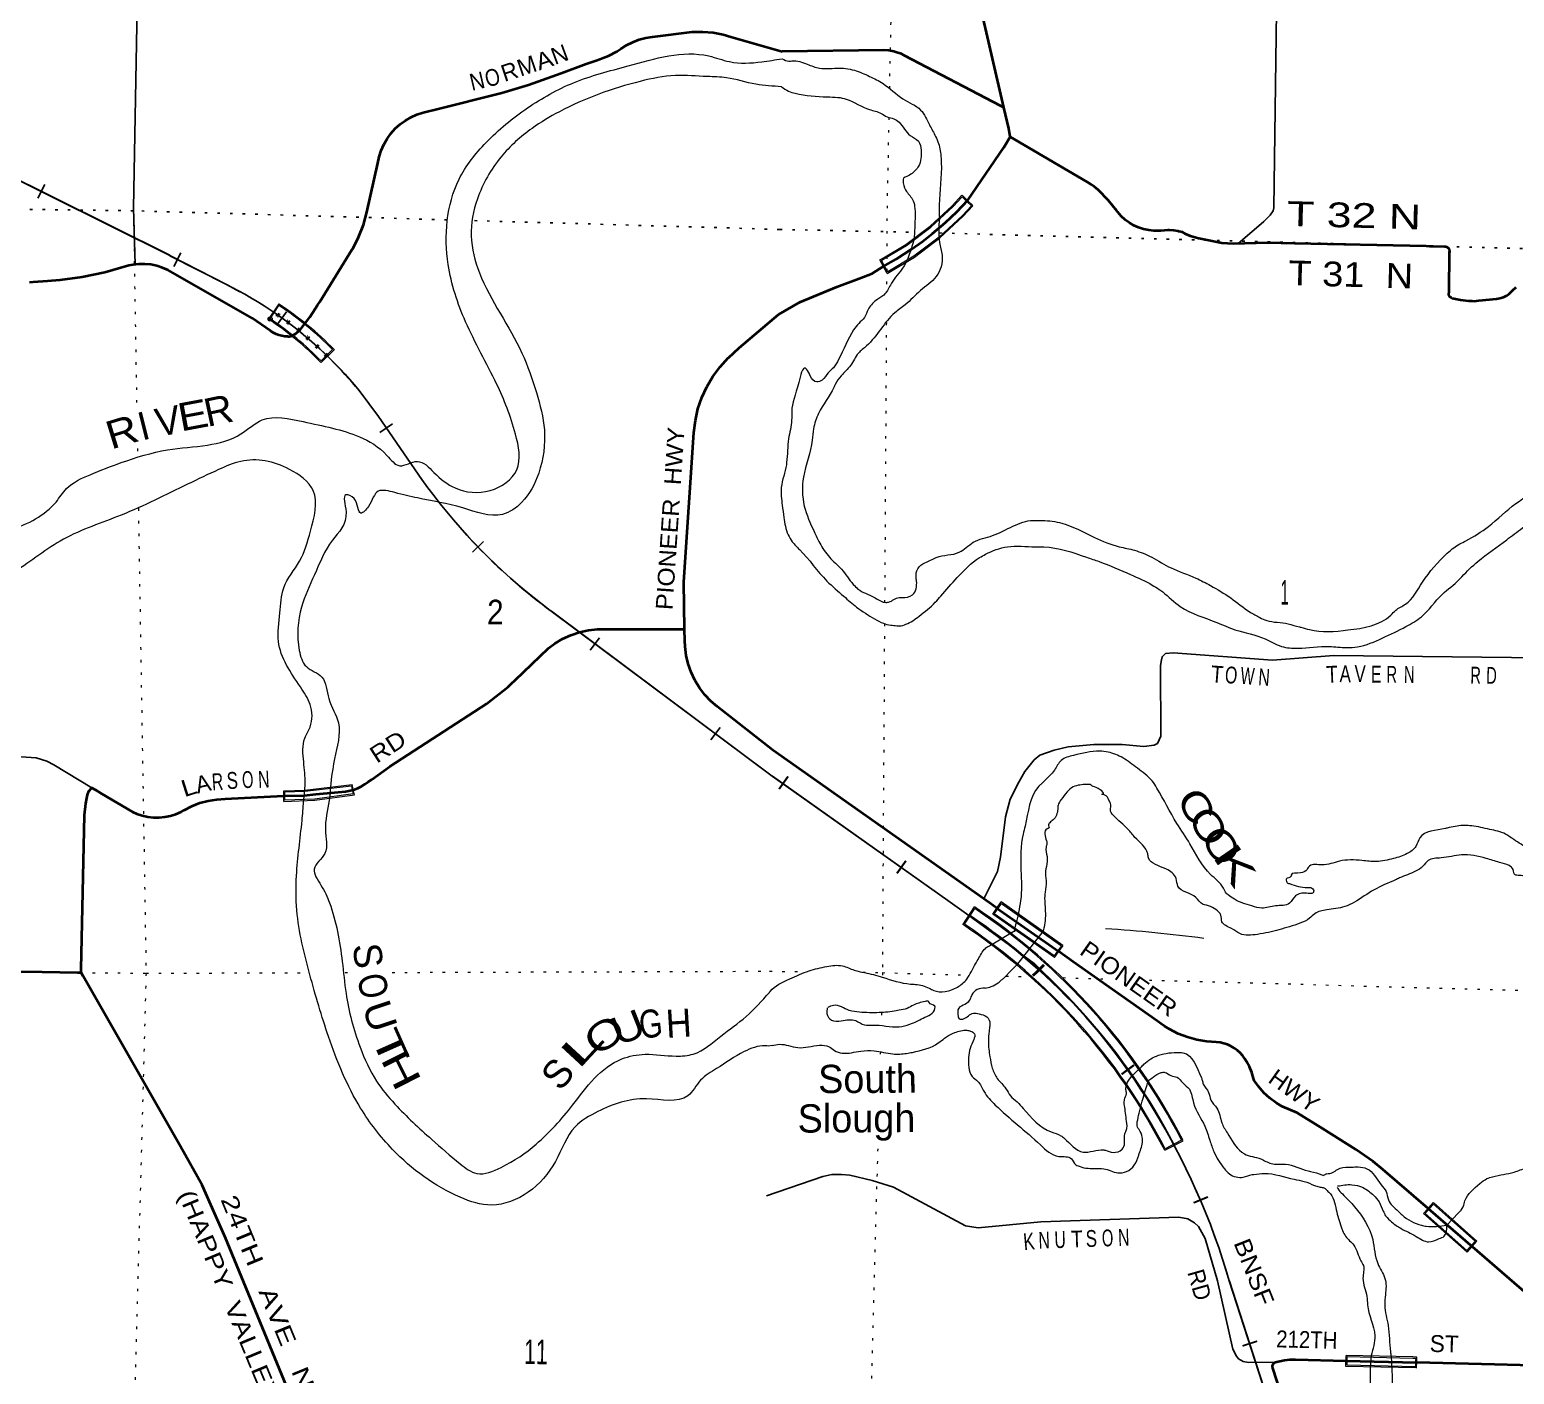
# Model space of a CAD drawing. Header units: feet. Extents: x -493433 to -244333, y 184684 to 373072.
# Drawn here: x -312541 to -301954, y 254807 to 264391 of the extents above; entities that cross this region are included whole.
import ezdxf
from ezdxf.enums import TextEntityAlignment as Align

# ---------------------------------------------------------------- set-up
doc = ezdxf.new("R2010")
doc.units = ezdxf.units.FT
doc.header["$LTSCALE"] = 60
doc.header["$PDMODE"] = 32
doc.header["$PDSIZE"] = 30
doc.linetypes.add('DOTTED', pattern=[1.5, 0.3, -1.2])
for name, color, linetype, lineweight in [('26', 7, 'Continuous', 40), ('27', 7, 'Continuous', 13), ('29', 7, 'Continuous', 25), ('30', 7, 'Continuous', 13), ('34', 7, 'Continuous', 13), ('39', 7, 'Continuous', 13), ('41', 7, 'Continuous', 13), ('6', 7, 'DOTTED', 25), ('61', 7, 'Continuous', 13), ('7', 7, 'DOTTED', 13)]:
    doc.layers.add(name, color=color, linetype=linetype, lineweight=lineweight)

msp = doc.modelspace()

# ---------------------------------------------------------------- linework, layer by layer
at = {"layer": '26'}
for p, q in [((-302419.11, 262517.61), (-302416.02, 262810.67)), ((-310573.44, 262302.64), (-310542.39, 262343.39)), ((-305643.34, 258130.76), (-305203.3, 257820.55)), ((-302569.76, 255989.44), (-302253.72, 255716.57)), ((-303660.72, 254893.11), (-303625.78, 254902.04)), ((-303155.59, 254903.93), (-302649.58, 254891.8))]:
    msp.add_line(p, q, dxfattribs=at)
for points in [[(-305594.59, 263837.35), (-306122.05, 266121.05), (-306152.84, 266208.4), (-306201.58, 266313.84), (-306246.17, 266388.62), (-306257.45, 266407.54), (-306281.89, 266438.62), (-306432.28, 266619.31), (-306704.26, 266825.98), (-306872.65, 266914.46), (-307135.6, 267040.32)], [(-310542.41, 262343.41), (-310504.39, 262401.52), (-310487.72, 262427.02), (-310472.49, 262451.52), (-310242.73, 262821.17), (-310237.57, 262829.97), (-310195.17, 262912.92), (-310161.68, 262999.86), (-310137.46, 263089.81), (-310058.02, 263440.86), (-310048.49, 263486.42), (-310034.25, 263530.72), (-310015.45, 263573.3), (-309992.31, 263613.67), (-309965.07, 263651.41), (-309934.04, 263686.09), (-309899.56, 263717.34), (-309861.99, 263744.82), (-309821.76, 263768.21), (-309779.31, 263787.28), (-309735.09, 263801.8), (-309706.47, 263808.55), (-309646.03, 263822.11), (-309173.71, 263940.27), (-308984.45, 263997.79), (-308752.07, 264081.19), (-308571.62, 264147.78), (-308501.06, 264172.06), (-308475.99, 264180.68), (-308451.06, 264190.63), (-308414.01, 264205.41), (-308354.9, 264236.5), (-308325.66, 264254.99), (-308284.31, 264281.35), (-308240.43, 264303.23), (-308194.5, 264320.41), (-308147.03, 264332.7), (-308099.47, 264339.86), (-307815.7, 264375.73), (-307741.72, 264377.39), (-307667.97, 264371.31), (-307595.26, 264357.55), (-307540.04, 264341.66), (-307174.32, 264235.47)], [(-305594.59, 263837.35), (-305617.15, 263849.11), (-306300.19, 264205.2), (-306325.26, 264218.27), (-306350.19, 264227.64), (-306379.68, 264236.42), (-306414.5, 264242.93), (-306449.8, 264245.76), (-307174.32, 264235.47)], [(-305549.08, 263627.84), (-305548.5, 263628.82), (-305559.98, 263687.52), (-305594.59, 263837.35)], [(-305850.92, 263175.84), (-305593.64, 263552.48), (-305549.08, 263627.84)], [(-302451.69, 262843.81), (-302533.27, 262845.98), (-302558.27, 262846.65), (-302583.27, 262848.35), (-303521.88, 262867.73), (-303715.04, 262871.27), (-303958.06, 262864.03), (-304040.63, 262870.88), (-304156.95, 262893.58), (-304204.45, 262902.85), (-304206.95, 262903.38), (-304223.26, 262906.82), (-304263.98, 262919.99), (-304296.47, 262934.41), (-304321.43, 262947.26), (-304346.47, 262954.22), (-304351.76, 262955.69), (-304382.76, 262960.9), (-304414.14, 262962.84), (-304424.19, 262962.41), (-304449.39, 262961.1), (-304474.19, 262958.57), (-304486.39, 262957.32), (-304523.79, 262957.44), (-304560.96, 262961.46), (-304597.51, 262969.35), (-304633.04, 262981.02), (-304667.16, 262996.33), (-304699.48, 263015.13), (-304729.67, 263037.2), (-304757.38, 263062.31), (-304782.31, 263090.17), (-304789.5, 263099.41), (-304850.92, 263176.43), (-304920.05, 263246.6), (-304922.66, 263248.89), (-304947.61, 263270.82), (-304972.66, 263287.96), (-304998.64, 263305.75), (-305521.78, 263611.86), (-305549.08, 263627.84)], [(-306454.18, 262703.71), (-306362.94, 262756.67), (-306252.28, 262828.1), (-306173.76, 262881.68), (-306102.37, 262938.82), (-306011.35, 263017.4), (-305929.25, 263092.41), (-305850.92, 263175.84)], [(-302414.51, 262803.71), (-302414.01, 262806.86), (-302413.81, 262810.36), (-302413.97, 262813.86), (-302414.5, 262817.32), (-302415.39, 262820.71), (-302416.63, 262823.98), (-302418.2, 262827.11), (-302420.09, 262830.06), (-302422.28, 262832.79), (-302424.75, 262835.28), (-302427.46, 262837.49), (-302430.38, 262839.42), (-302433.5, 262841.02), (-302436.76, 262842.29), (-302440.14, 262843.22), (-302443.59, 262843.78), (-302447.09, 262843.98), (-302450.59, 262843.82)], [(-310700.56, 262203.79), (-310721.88, 262204.99), (-310742.95, 262208.4), (-310763.56, 262214), (-310783.46, 262221.73), (-310802.45, 262231.49), (-310820.31, 262243.18), (-310824.15, 262246.06), (-310955.4, 262335.91), (-311554.07, 262677.94), (-311593.43, 262695.23), (-311634.37, 262708.32), (-311676.46, 262717.05), (-311719.23, 262721.33), (-311762.22, 262721.12), (-311804.95, 262716.41), (-311834.53, 262710.45), (-312004.69, 262660.78), (-312165.42, 262627.16), (-312326.6, 262605.78), (-312414.62, 262600.07), (-312516.3, 262591.7), (-312541.16, 262589.65)], [(-307200.42, 262360.7), (-307048.46, 262449.2), (-306785.26, 262559.81), (-306625.29, 262617.37), (-306534.33, 262654.38), (-306454.18, 262703.71)], [(-302396.73, 262478.86), (-302338.98, 262465.68), (-302280.16, 262458.6), (-302256.25, 262458.03), (-302240.14, 262457.64), (-302206.25, 262461.06), (-302081.84, 262473.62), (-302056.89, 262476.88), (-302031.84, 262485.11), (-302023.05, 262488.71), (-302007.27, 262497.2), (-301992.46, 262507.29), (-301991.8, 262507.85), (-301966.35, 262531.78), (-301941.8, 262555.4)], [(-302398.78, 262479.85), (-302401.55, 262480.46), (-302404.25, 262481.36), (-302406.83, 262482.54), (-302409.28, 262483.98), (-302411.57, 262485.67), (-302413.66, 262487.59), (-302415.54, 262489.72), (-302417.19, 262492.03), (-302418.59, 262494.5), (-302419.73, 262497.11), (-302420.58, 262499.82), (-302421.15, 262502.6), (-302421.42, 262505.43), (-302421.4, 262508.27), (-302421.07, 262511.1), (-302420.46, 262513.87), (-302419.56, 262516.56), (-302419.12, 262517.61)], [(-307871.26, 260118.14), (-307875.7, 260454.48), (-307803.95, 261520.4), (-307794.09, 261605.15), (-307775.42, 261688.39), (-307748.16, 261769.23), (-307712.59, 261846.78), (-307669.11, 261920.19), (-307618.2, 261988.65), (-307560.41, 262051.41), (-307558.38, 262053.38), (-307480.96, 262124.83), (-307200.42, 262360.7)], [(-310679.53, 262206.5), (-310645.95, 262223.26), (-310612.89, 262251.75), (-310573.44, 262302.64)], [(-310700.56, 262203.84), (-310689.83, 262204.65), (-310679.53, 262206.5)], [(-310231.61, 258973.2), (-310201.89, 258985.66), (-310176.97, 258997.28), (-310151.89, 259013.42), (-310151.76, 259013.5), (-310126.37, 259029.84), (-310101.76, 259047.41), (-309972.43, 259139.75), (-309282.73, 259585.99), (-309129.59, 259708.02), (-309104.45, 259730.4), (-309079.59, 259754.38), (-308842.29, 259983.24), (-308796.46, 260016.64), (-308740.56, 260049.51), (-308681.52, 260076.36), (-308620, 260096.89), (-308556.68, 260110.88), (-308492.23, 260118.18), (-308427.38, 260118.69), (-307900.91, 260118.16), (-307871.26, 260118.14)], [(-307242.69, 259256.17), (-307639.64, 259567.96), (-307683.45, 259605.91), (-307726.52, 259651.54), (-307764.57, 259701.43), (-307797.2, 259755.02), (-307824.05, 259811.73), (-307844.83, 259870.94), (-307859.3, 259931.99), (-307867.31, 259994.22), (-307870.15, 260034.41), (-307871.26, 260118.14)], [(-305643.34, 258130.76), (-305696.29, 258168.09), (-307242.69, 259256.17)], [(-312174.17, 257670.66), (-312173.64, 257695.66), (-312149.49, 258792.06), (-312141.55, 258875.68), (-312134.47, 258913.14), (-312129.74, 258938.2), (-312120.11, 258963.14), (-312119.95, 258963.38), (-312097.53, 258988.37), (-312072.52, 258973.18), (-312026.48, 258945.22), (-311807.32, 258816.92), (-311776.62, 258803.14), (-311738.11, 258790.1), (-311698.44, 258781.16), (-311658.06, 258776.42), (-311617.4, 258775.92), (-311576.92, 258779.68), (-311537.05, 258787.65), (-311498.22, 258799.74), (-311460.88, 258815.82), (-311438.58, 258829.47), (-311384.08, 258857.46), (-311326.95, 258879.59), (-311267.82, 258895.64), (-311207.34, 258905.41), (-311146.17, 258908.81), (-310730.77, 258929.74)], [(-310730.77, 258929.74), (-310582.59, 258934.08), (-310499.93, 258941.43), (-310367.22, 258954.3), (-310288.65, 258962.46), (-310231.61, 258973.2)], [(-302569.76, 255989.44), (-302892.48, 256268.05), (-302959.7, 256323.08), (-303083.93, 256408.71), (-303321.75, 256559.68), (-303503.72, 256671.03), (-303608.88, 256716.78), (-303652.15, 256742.33), (-303697.63, 256775.67), (-303739.39, 256813.57), (-303776.94, 256855.63), (-303809.9, 256901.39), (-303813.23, 256915.93), (-303826.05, 256958.17), (-303843.22, 256998.84), (-303864.54, 257037.49), (-303874.8, 257055.02), (-303890.71, 257077.27), (-303908.86, 257097.74), (-303929.05, 257116.21), (-303951.06, 257132.46), (-303974.65, 257146.32), (-303999.56, 257157.63), (-304025.51, 257166.29), (-304052.23, 257172.18), (-304079.42, 257175.25), (-304147.2, 257179.23), (-304217.08, 257190.6), (-304285.38, 257209.2), (-304351.36, 257234.85), (-304414.3, 257267.25), (-304448.51, 257289.67), (-304473.71, 257306.19), (-304498.51, 257323.67), (-305099.04, 257747.04), (-305203.3, 257820.55)], [(-314276.63, 257695.97), (-312451.72, 257675.84), (-312199.17, 257671.13), (-312174.17, 257670.66)], [(-310526.17, 254279.54), (-311146.3, 255785.65), (-311222.74, 255956.88), (-311311.65, 256155.38), (-311465.75, 256431.16), (-312159.18, 257645.66), (-312174.17, 257670.66)], [(-301543.27, 255118.97), (-301564.33, 255133.75), (-301589.36, 255151.31), (-301614.33, 255170.81), (-301690.1, 255229.96), (-302253.72, 255716.57)], [(-303676.07, 254851.26), (-303677.16, 254854.65), (-303677.89, 254858.13), (-303678.26, 254861.67), (-303678.25, 254865.23), (-303677.87, 254868.77), (-303677.12, 254872.24), (-303676.01, 254875.63), (-303674.56, 254878.87), (-303672.77, 254881.95), (-303670.68, 254884.82), (-303668.29, 254887.46), (-303665.64, 254889.84), (-303662.76, 254891.92), (-303660.73, 254893.13)], [(-303057.04, 252934.83), (-303676.06, 254851.26)], [(-303625.78, 254902.05), (-303594.14, 254908.63), (-303554.72, 254912.99), (-303515.06, 254913.2), (-303155.59, 254903.93)], [(-301333.75, 254859.19), (-301358.75, 254857.61), (-302649.58, 254891.8)]]:
    msp.add_lwpolyline(points, dxfattribs=at)
at = {"layer": '29'}
for points in [[(-303561.28, 271004.69), (-303669.42, 263122.44), (-303674.97, 263099.82), (-303696.07, 263069.33), (-303739.37, 263024.79), (-303927, 262864.96)], [(-311708.68, 268208.88), (-311801.09, 263118.82), (-311794.22, 262880.3), (-311789.72, 262720.03)], [(-314977.42, 260321.91), (-314312.45, 260315.62), (-314241.23, 260309.49), (-314209.32, 260300.88), (-314179.84, 260282.46), (-314140.56, 260246.84), (-313487.39, 259613.03), (-313290.95, 259450.9), (-313158.34, 259360), (-313040.49, 259293.67), (-312939.8, 259256.82), (-312858.78, 259234.71), (-312706.53, 259215.06), (-312495.36, 259200.32), (-312419.23, 259178.21), (-312367.67, 259151.19), (-312097.53, 258988.37)], [(-301131.73, 259908.08), (-303241.83, 259931.54), (-303677.92, 259898.7), (-304385.98, 259950.3), (-304442.74, 259944.92), (-304465.69, 259922.16), (-304470.37, 259901.04), (-304476.42, 259858.78), (-304475.06, 259356.87), (-304498.86, 259304.65), (-304521.95, 259291.19), (-304595.45, 259282.05), (-304751.72, 259295.88), (-304953.35, 259295.88), (-305136.45, 259278.92), (-305236.45, 259257.11), (-305337.86, 259220.83), (-305378.23, 259187.01), (-305444.74, 259104.67), (-305487.91, 259028.49), (-305548.87, 258906.52), (-305582.59, 258780.21), (-305619.21, 258493.7), (-305639.98, 258392), (-305736.49, 258196.37)], [(-307286.39, 256079.3), (-306884.29, 256216.45), (-306820.23, 256232.29), (-306753.01, 256230.52), (-306692.05, 256225.83), (-306532.63, 256188.3), (-306381.15, 256142.33), (-305866.82, 255864.64), (-305777.55, 255852.05), (-305330, 255893.02), (-304345.65, 255927.11), (-304282, 255916.23), (-304235.11, 255888.09), (-304206.97, 255859.94), (-304158.18, 255774.79), (-304071.7, 255472.91), (-303962.63, 254987.17), (-303935.02, 254935.85), (-303920.96, 254917.08), (-303888.13, 254898.32), (-303850.21, 254892.55), (-303660.72, 254893.11)]]:
    msp.add_lwpolyline(points, dxfattribs=at)
at = {"layer": '34', "lineweight": 25}
for p, q in [((-312481.68, 263189.47), (-312432.45, 263288.51)), ((-311513.06, 262702.46), (-311462.96, 262801.07)), ((-310773.88, 262291.62), (-310708.88, 262381.12)), ((-310045.17, 261520.27), (-309954.23, 261583.23)), ((-309383.48, 260667.38), (-309303.99, 260744.3)), ((-308543.26, 259968.46), (-308477.05, 260057.06)), ((-307682.79, 259328.75), (-307616.58, 259417.35))]:
    msp.add_line(p, q, dxfattribs=at)
at = {"layer": '34'}
for p, q in [((-310765.12, 262436.8), (-310837.2, 262327.98)), ((-310826.43, 262329.76), (-310763.08, 262425.4)), ((-310380.54, 262110.77), (-310463.1, 262030.35)), ((-310369.19, 262110.66), (-310462.7, 262019.58)), ((-308821.38, 260246.32), (-307247.43, 259070.22)), ((-305886.73, 258011.83), (-305803.78, 258139.43)), ((-305875.12, 258015), (-305802.03, 258127.43)), ((-304445.89, 256403.82), (-304316.24, 256472.39)), ((-304326.7, 256475.9), (-304443.59, 256414.09)), ((-303985.77, 255472.71), (-303168.12, 252948.53))]:
    msp.add_line(p, q, dxfattribs=at)
for points in [[(-326540.94, 270237.43), (-311542.87, 262782.57), (-311542.9, 262780.55), (-311138.7, 262575.23), (-311043.87, 262522.62)], [(-310192.42, 261819.07), (-310055.41, 261633.63), (-309745.24, 261185.61)], [(-307245.1, 259073.2), (-305992.6, 258186.44), (-305379.13, 257737.43)]]:
    msp.add_lwpolyline(points, dxfattribs=at)
at = {"layer": '34', "lineweight": 25}
for points in [[(-326540.43, 270238.4), (-311541.75, 262783.24), (-311541.78, 262781.21), (-311138.26, 262576.24), (-311096.85, 262554.96), (-311051.8, 262531.02), (-311007.25, 262506.3), (-310963, 262480.57), (-310919.44, 262454.29), (-310875.95, 262427.18), (-310833.38, 262399.33), (-310790.88, 262370.65), (-310749.27, 262341.23), (-310707.95, 262311.22), (-310667.3, 262280.65), (-310626.95, 262249.05), (-310587.5, 262216.73), (-310548.52, 262184.04), (-310509.84, 262150.33), (-310472.01, 262116.3), (-310434.69, 262081.47), (-310398.07, 262045.69), (-310362.11, 262009.75), (-310326.63, 261973.03), (-310291.86, 261935.35), (-310257.74, 261897.51), (-310224.3, 261859.12), (-310191.55, 261819.74), (-310054.51, 261634.27), (-309744.34, 261186.24), (-309701.55, 261126.89), (-309657.64, 261068.86), (-309612.71, 261011.54), (-309566.85, 260954.37), (-309519.89, 260898.52), (-309472.13, 260843.73), (-309423.45, 260789.09), (-309373.67, 260735.75), (-309323.09, 260683.49), (-309271.25, 260631.61), (-309218.88, 260581.14), (-309165.82, 260531.16), (-309111.41, 260482.15), (-309056.45, 260434.54), (-309000.47, 260387.66), (-308944.06, 260341.61), (-308886.27, 260296.54), (-308828.31, 260252.62), (-308820.73, 260247.2), (-307245.25, 259069.97)], [(-307245.25, 259069.98), (-305993.19, 258185.62), (-305844.87, 258077.06)], [(-304384.09, 256445.4), (-304375.19, 256428.93), (-304334.99, 256351.89), (-304295.81, 256273.76), (-304258.37, 256195.21), (-304222.34, 256115.91), (-304187.35, 256036.22), (-304154.08, 255955.39), (-304121.86, 255874.18), (-304091.4, 255792.56), (-304061.97, 255710.55), (-304034.65, 255627.76), (-304008.36, 255544.57), (-303986.73, 255472.41), (-303169.06, 252948.17)]]:
    msp.add_lwpolyline(points, dxfattribs=at)
at = {"layer": '34'}
for centre, radius, start, end in [((-312451.24, 259962.51), 2923.88, 39.41746, 63.32676), ((-312044.9, 260476.99), 2340.24, 44.24393, 56.81094), ((-312044.9, 260476.99), 2332.24, 44.46886, 56.65984), ((-312047.51, 260477.85), 2210.24, 44.24393, 56.81094), ((-312047.51, 260477.85), 2218.24, 44.41738, 56.6006), ((-306339.05, 263611.86), 4181.96, 215.46249, 233.58852), ((-308256.68, 254449.93), 4429.46, 27.17375, 56.38996), ((-308256.68, 254449.93), 4421.46, 27.272, 56.27784), ((-308252.63, 254448.54), 4278.28, 27.19511, 56.40694), ((-308252.63, 254448.54), 4286.28, 27.29471, 56.31139), ((-308252.44, 254456.23), 4353.19, 27.19503, 56.38997), ((-305497.08, 247969.6), 10032.99, 82.38338, 86.41198), ((-308784.34, 254081.4), 4996.2, 16.16921, 47.03447)]:
    msp.add_arc(centre, radius, start, end, dxfattribs=at)
at = {"layer": '34', "linetype": 'DOTTED', "lineweight": 100}
msp.add_arc((-312050.12, 260473.5), 2277.47, 44.24394, 56.81095, dxfattribs=at)
at = {"layer": '34', "lineweight": 25}
msp.add_arc((-308301.79, 254410.13), 4415.27, 27.38334, 56.18711, dxfattribs=at)
at = {"layer": '34'}
msp.add_point((-310826.43, 262329.76), dxfattribs=at)
at = {"layer": '39'}
for p, q in [((-305683.73, 257867.57), (-305510.94, 257973.69)), ((-305316.43, 257963.17), (-305504.17, 257723.44)), ((-305591.3, 257633.13), (-305541.08, 257686.6)), ((-305503.61, 257724.03), (-305541.08, 257686.6)), ((-307246.77, 257151.37), (-307271.87, 257147.18)), ((-304560.17, 256902.69), (-304564.2, 256899.64)), ((-303294, 256237.3), (-303315.33, 256223.88)), ((-302351.61, 255957.03), (-302435.26, 255870.11))]:
    msp.add_line(p, q, dxfattribs=at)
for points in [[(-324591.9, 262681.75), (-324388.51, 262525.53), (-324107.13, 262325.86), (-323840.78, 262207.21), (-323582.05, 262120.98), (-323323.38, 262030.72), (-322780.36, 261960.99), (-322370.86, 262000.09), (-322021.6, 262054.12), (-321695.02, 262070.06), (-321323.73, 261964.18), (-321000, 261768), (-320299.1, 261453.74), (-319831.43, 261324.37), (-319425.85, 261371.61), (-319131.25, 261555.67), (-318987.24, 261927.6), (-318778.36, 262478.51), (-318613.63, 262892.6), (-318337.11, 263230.46), (-318048.8, 263545.95), (-317703.89, 263725.32), (-317368.43, 263801.76), (-317064.03, 263815.97), (-316613.32, 263773.71), (-316129.97, 263611.81), (-315749.32, 263453.27), (-315537.24, 263343.41), (-315425.15, 263139.89), (-315418.86, 263008.47), (-315272.06, 262838.84), (-314865.06, 262542.56), (-314391.04, 262285.82), (-314103.84, 262069.91), (-313972.2, 261821.68), (-313772.72, 261374.54), (-313591.32, 260931.68), (-313450.18, 260790.42), (-313229.83, 260696.62), (-312969.36, 260739.69), (-312674.05, 260826.76), (-312353.08, 261024.62), (-312277.24, 261120.62), (-312110.71, 261219.47), (-311887.94, 261305.47), (-311558.34, 261396.13), (-311271.79, 261430.78), (-311035.01, 261510.53), (-310882.57, 261609.56), (-310590.61, 261597.67), (-310189.14, 261489.37), (-309993.48, 261357.5), (-309901.8, 261283.56), (-309776.48, 261314.25), (-309658.67, 261235.93), (-309507.05, 261124.84), (-309257.47, 261107.44), (-309068.13, 261254.49), (-309076.79, 261509.19), (-309210.99, 261866.57), (-309432.68, 262309.95), (-309556.13, 262717.7), (-309479.46, 263324.9), (-309286.55, 263587.07), (-308991.11, 263833.76), (-308662.32, 264013.34), (-308273.89, 264133.54), (-307697.8, 264204.12), (-307550.81, 264163.65), (-307320.85, 264162.31), (-307176.08, 264184.84)], [(-307176.08, 264184.84), (-307127.21, 264167.21), (-307105.02, 264169.02), (-306996.42, 264145.76), (-306908.03, 264116.63), (-306787.07, 264117.49), (-306660.24, 264102.13), (-306551.85, 264058.66), (-306455.63, 264007.24), (-306313.66, 263898.8), (-306187.5, 263818.79), (-306124.11, 263713.13), (-306080.64, 263629.89), (-306047.43, 263528.55), (-306041.96, 263473.95), (-306040.26, 263443.63), (-306055.51, 263142.75), (-306054.34, 263044.84)], [(-307179.46, 263985.38), (-307362.77, 264002.5), (-307572.12, 264048.62), (-307708.8, 264057.46), (-307936.36, 264064.48), (-308186.73, 264023.29), (-308763.82, 263806.55), (-308958.83, 263687.86), (-309179.14, 263484.64), (-309348.36, 263185.78), (-309392.21, 262921.66), (-309333.3, 262658.21), (-309030.74, 262086.48), (-308927.76, 261804.27), (-308870.9, 261538.83), (-308911.31, 261230.21), (-309032.98, 261021.66), (-309169.11, 260936.55), (-309452.55, 260982.69), (-309775.96, 261053.59), (-309936.61, 261092.06), (-310055.35, 261101.7), (-310125.3, 260993.5), (-310180.34, 260945.72), (-310227.29, 261049.39), (-310285.36, 261076.41), (-310284.97, 260955.17), (-310382.39, 260752.37), (-310510.62, 260505.51), (-310602.35, 260276.36), (-310618.59, 259967.42), (-310567.77, 259851.59), (-310457.96, 259777.41), (-310407.66, 259623.19), (-310339.47, 259450.55), (-310367.09, 259194.3), (-310404.04, 258907.74)], [(-307179.51, 263985.38), (-307129.46, 263953.09), (-307081.23, 263938.48), (-306853.73, 263912.06), (-306777.16, 263909.31), (-306718.85, 263896.63), (-306552.31, 263822.3), (-306469.96, 263795.25), (-306425.87, 263770.58), (-306379.66, 263755.99), (-306341.61, 263731.39), (-306261.98, 263637.68), (-306203.94, 263596.72), (-306184.47, 263531.89), (-306201.77, 263418.91), (-306256.81, 263360.85), (-306297.34, 263341.04), (-306303.41, 263339.07), (-306311.89, 263298.75), (-306288.34, 263237.92), (-306240.65, 263172.81), (-306229.14, 263116.13), (-306228.12, 263021.17), (-306234.11, 262904.29)], [(-310587.45, 258890.54), (-310576.99, 259017.21), (-310586.98, 259172.92), (-310578.65, 259342.54), (-310541.33, 259420.86), (-310541.17, 259582.5), (-310610.02, 259706.66), (-310766.84, 260029.98), (-310756.03, 260233.92), (-310729.44, 260413.4), (-310616.07, 260603.87), (-310538.66, 260817.05), (-310518.66, 261105.73), (-310687.86, 261257.46), (-310862.32, 261318.34), (-311035.63, 261314.54), (-311193.56, 261255.98), (-311414.56, 261151.78), (-311888.95, 260931.67), (-312300.24, 260759.23), (-312649.88, 260527.39), (-313149.94, 260346.01), (-313403.41, 260373.57), (-313598.83, 260523.62), (-314140.11, 261320.74), (-314347.7, 261614.42), (-314765.42, 262011.87), (-315258.44, 262353.73), (-315719.5, 262824.48), (-315819.18, 262902.57), (-315942.68, 263007.23), (-316182.99, 263264.96), (-316574.85, 263488.3), (-317046.28, 263637.92), (-317445.3, 263628.99), (-317812.17, 263464.06), (-318048.27, 263285.29), (-318191.61, 263113.39), (-318320.55, 262814.01), (-318593.04, 262326.57), (-318720.43, 261992.81), (-318723.74, 261746.35), (-318870.67, 261457.3), (-319020.44, 261257.2), (-319346.45, 261134.16), (-319895.45, 261058.49), (-320515.91, 261062.55), (-321256.46, 261274.29), (-321417.39, 261292.55), (-321803.91, 261313.77), (-322163.36, 261401.31), (-322316.12, 261577.07), (-322524.03, 261696.98), (-322630.57, 261714.54), (-323073.63, 261726.39), (-323186.57, 261717.76), (-323124.94, 261656.34), (-323166.07, 261594.24), (-323411.67, 261607.55), (-323714.06, 261742.84), (-323976.58, 261996.82), (-324076.72, 262040.56), (-324276.47, 262168.44), (-324450.81, 262237.4), (-324584.82, 262309.87), (-324823.24, 262407.95), (-325135.73, 262391.83), (-325488.5, 262226.71), (-325858.12, 262007.25), (-326079.22, 261894.97), (-326271.78, 261958.1), (-326410.31, 262143.78), (-326904.11, 262576.58), (-327291.11, 262862.49), (-327426.48, 262983.48), (-327632.1, 263273.08), (-327950.03, 263451.01), (-328385.94, 263548.49)], [(-306054.34, 263044.84), (-306052.29, 262874.02), (-306035.07, 262784.96), (-306041.99, 262702.19), (-306077, 262631.82), (-306188.9, 262531.87), (-306298.83, 262429.9), (-306371.98, 262374.03), (-306471.97, 262257.81), (-306574.01, 262137.57), (-306630.99, 262085.59), (-306688.37, 261997.25), (-306753.62, 261925.14), (-306796.6, 261862.92), (-306806.91, 261840.8), (-306915.68, 261655.98), (-306951.08, 261547.22), (-306960, 261466.5), (-307023.24, 261202.44), (-307017.33, 260996.32), (-306946.68, 260813.82), (-306907.22, 260732.63), (-306837.73, 260630.95), (-306751.96, 260545.29), (-306668.43, 260437.41), (-306634.51, 260404.76), (-306522.23, 260347.11), (-306444.02, 260310), (-306415.77, 260311.75), (-306340.86, 260343.36), (-306320.71, 260343.16), (-306245.92, 260362.65), (-306216.67, 260461.36), (-306220.4, 260489.68), (-306207.7, 260548.15), (-306156.84, 260592.11), (-306116.35, 260609.89), (-306075.82, 260629.72), (-305912.17, 260666.53), (-305812.65, 260738.3), (-305675.08, 260785.47), (-305529.25, 260852.76), (-305385.7, 260893.81), (-305339.35, 260893.37), (-305319.2, 260893.17), (-305180.32, 260873.65), (-304947.56, 260772.43), (-304770.88, 260706.09), (-304662.3, 260680.8), (-304539.87, 260631.13), (-304401.58, 260555.06), (-304224.96, 260482.66), (-304120.71, 260429.13), (-303976.5, 260340.87), (-303838.48, 260240.55), (-303768.34, 260201.5), (-303720.19, 260180.83), (-303567.24, 260157.14), (-303486.85, 260134.14), (-303476.81, 260132.03), (-303414.49, 260115.26), (-303140.39, 260112.63), (-302834.91, 260218.79), (-302800.28, 260252.8), (-302731.29, 260296.58), (-302608.71, 260452.99), (-302433.19, 260659.38), (-302386.4, 260699.34), (-302299.2, 260749.01), (-302138.9, 260850.5), (-301943.68, 261014.28), (-301740.64, 261153.75), (-301601.66, 261336.26), (-301470.06, 261581.46), (-301422.96, 261651.72), (-301414.78, 261663.76), (-301316.28, 261828.48), (-301189.39, 262011.1), (-301115.73, 262115.45), (-300981.91, 262274.7)], [(-306234.11, 262904.29), (-306321.48, 262684.3), (-306365.98, 262628.15), (-306403.75, 262569.8), (-306450.41, 262500.21), (-306508.4, 262459.66), (-306561.82, 262396.76), (-306588.41, 262340.69), (-306628.49, 262297.99), (-306665.54, 262251.58)], [(-306665.1, 262252.29), (-306665.54, 262251.58), (-306772.57, 262040.48), (-306809.46, 261982.24), (-306846.12, 261946.23), (-306891.01, 261894.13), (-306927.43, 261880.34), (-306975.37, 261923.22), (-306981.26, 261937.43), (-307009.06, 261978.1), (-307056.47, 261877.54), (-307107.04, 261667.91), (-307107.66, 261609.33), (-307129.21, 261476.2), (-307143.08, 261306.63), (-307145.26, 261290.49), (-307181.22, 261129.21), (-307174.5, 261001.87), (-307163.31, 260914.89), (-307132.36, 260791.36), (-307102.65, 260740.57), (-307050.82, 260685.53), (-306855.63, 260461.42), (-306735.83, 260353.2), (-306643.92, 260275.55), (-306515.8, 260191.49), (-306453.64, 260160.59), (-306401.36, 260147.97), (-306379.22, 260145.74), (-306336.94, 260141.29), (-306292.46, 260152.99), (-306199.14, 260210.68), (-306083.2, 260310.58), (-306044.44, 260354.65), (-305926.15, 260486.85), (-305767.44, 260628.78), (-305724.85, 260652.61), (-305569.09, 260705.67), (-305369.54, 260705.76), (-305309.07, 260705.19), (-305005.48, 260631.57), (-304915.1, 260600.4), (-304690.33, 260507.33), (-304535.9, 260433.12), (-304487.85, 260402.35), (-304461.83, 260383.91), (-304335.94, 260279.67), (-304075.09, 260166.06), (-303946.64, 260114.32), (-303731.65, 260049.62), (-303615.3, 259995.98), (-303498.53, 259982.74), (-303274.66, 259994.73), (-303149.77, 259987.47), (-303073.11, 259992.79), (-302893.06, 260055.71), (-302726.92, 260136.94), (-302617.35, 260206.59), (-302468.51, 260366.78), (-302346.46, 260472.68), (-302328.11, 260492.71), (-302214.1, 260600.71), (-302008.87, 260756.31), (-301897.13, 260840.09), (-301563.51, 261129.82)], [(-299017.01, 258519.37), (-299040.89, 258531.2), (-299072.29, 258547.84), (-299109.33, 258556.62), (-299207.73, 258591.91), (-299301.72, 258663.52), (-299347.81, 258688.22), (-299502.66, 258722.03), (-299635.28, 258761.69), (-299746.12, 258762.76), (-299911.6, 258744.15), (-300044.43, 258763.61), (-300111.11, 258748.1), (-300197.9, 258736.81), (-300389.86, 258692.2), (-300476.56, 258688.99), (-300654.56, 258630.1), (-300707.13, 258614.44), (-300903.16, 258565.82), (-301139.46, 258521.63), (-301278.73, 258502.78), (-301661.61, 258512.52), (-301726.07, 258515.16), (-301878.69, 258569.15), (-301984.82, 258636.85), (-302016.85, 258657.35), (-302129.37, 258690.76), (-302258.11, 258716.24), (-302362.93, 258715.23), (-302419.49, 258703.65), (-302445.75, 258697.85), (-302627.86, 258630.91), (-302656.72, 258570.57), (-302717.73, 258518.64), (-302816.88, 258483.23), (-302938.04, 258462.17), (-303040.76, 258469.22), (-303202.06, 258464.71), (-303327.31, 258437.63), (-303414.06, 258430.38), (-303432.45, 258406.31), (-303479.08, 258380.5), (-303545.76, 258364.98), (-303545.84, 258356.89), (-303580.32, 258337.03), (-303578.47, 258320.84), (-303576.52, 258314.76), (-303558.49, 258304.5), (-303429.78, 258276.99), (-303397.58, 258272.65), (-303385.76, 258246.26), (-303389.86, 258240.25), (-303436.26, 258236.66), (-303515.06, 258217.2), (-303557.94, 258165.1), (-303656.92, 258145.84), (-303753.82, 258130.61), (-303826.23, 258145.44), (-303950.69, 258193.11), (-303994.72, 258223.83), (-304008.7, 258236.1), (-304028.48, 258272.64), (-304120.16, 258370.5), (-304267.03, 258588.07), (-304360.23, 258734.42), (-304502.72, 258986.3), (-304536.44, 259037.13), (-304642.33, 259127.03), (-304746.37, 259200.76), (-304850.75, 259242.17), (-304911.15, 259248.81), (-305096.91, 259218.27), (-305185.97, 259182.76), (-305233.05, 259114.53), (-305312.54, 259030.43), (-305330.87, 259012.43), (-305345.13, 258998.42), (-305442.84, 258714.51), (-305457.55, 258658.08), (-305472.35, 258399.64), (-305474.61, 258183.5), (-305489.61, 258098.79), (-305491.06, 258090.87)], [(-305002.34, 259011.3), (-305099.27, 258994.05), (-305143.99, 258958.11), (-305184.87, 258903.96), (-305207.46, 258863.77), (-305209.77, 258835.51), (-305242.83, 258759.06), (-305267.23, 258739.09), (-305275.5, 258718.96), (-305271.64, 258702.76), (-305285.83, 258694.82), (-305290.75, 258610.02), (-305286.96, 258587.76), (-305293.23, 258565.6), (-305285.87, 258498.86), (-305297.43, 258357.55), (-305291.79, 258319.12), (-305300.63, 258244.45), (-305299.87, 258125.25), (-305307.29, 257994.01), (-305316.43, 257963.17)], [(-297256.68, 257892.06), (-297365.07, 257863.01), (-297395.4, 257853.2), (-297510.37, 257846.23), (-297604.91, 257865.33), (-297683.48, 257868.1), (-297806.23, 257887.47), (-298047.83, 257914.05), (-298179.97, 257998.16), (-298232.12, 258022.89), (-298492.57, 258172.88), (-298578.29, 258262.6), (-298612.32, 258285.16), (-298790.99, 258353.55), (-298809.13, 258353.72), (-298853.73, 258329.91), (-298944.57, 258316.64), (-298974.84, 258312.89), (-299094.11, 258279.7), (-299375.43, 258171.3), (-299644.9, 258230.47), (-299853.81, 258299.14), (-300229.67, 258399.74), (-300640.22, 258460.26), (-300694.72, 258452.7), (-300743.33, 258430.95), (-300848.6, 258387.52), (-300994.04, 258358.62), (-301169.46, 258352.23), (-301227.93, 258350.77), (-301465.84, 258344.98), (-301818.84, 258320.09), (-301830.86, 258326.27), (-301919.16, 258363.48), (-301949.35, 258367.81), (-301963.07, 258404.31), (-301990.99, 258432.86), (-302059.28, 258455.74), (-302155.73, 258484.95), (-302330.84, 258508.85), (-302476.18, 258488.03), (-302569.1, 258468.73), (-302605.8, 258428.68), (-302658.59, 258392.81), (-302771.96, 258345.42), (-302802.35, 258331.57), (-302954.27, 258260.3), (-303094.27, 258172.75), (-303163.13, 258141.1), (-303292.38, 258118.1), (-303377.31, 258090.63), (-303413.93, 258058.66), (-303482.84, 258022.96), (-303632.49, 257975.91), (-303786.03, 257943.04), (-303910.94, 257948.28), (-303971.02, 257985.22), (-304039.06, 258032.34), (-304046.63, 258078.88), (-304060.51, 258101.23), (-304162.75, 258154.74), (-304176.8, 258158.92), (-304224.68, 258205.84), (-304352.85, 258285.86), (-304366.38, 258340.54), (-304438.22, 258409.91), (-304562.37, 258487.87), (-304568.1, 258518.23), (-304659.6, 258634.26), (-304709.37, 258693.33), (-304813.15, 258791.3), (-304834.9, 258831.91), (-304830.51, 258866.21), (-304846.27, 258900.71), (-304878.14, 258937.38), (-304896.23, 258941.59), (-304890.19, 258941.53), (-304948.08, 258994.62), (-304966.16, 259000.84), (-304972.14, 259006.96), (-305002.34, 259011.3)], [(-307271.87, 257147.18), (-307294.95, 257148.92), (-307445.74, 257107.26), (-307642.79, 256986.58), (-307756.73, 256903.21), (-307846.85, 256793.25), (-308143.31, 256770.86), (-308489.03, 256680.41), (-308651.67, 256571.4), (-308791.98, 256324.7), (-308986.33, 256104.97), (-309247.45, 256013.42), (-309470.33, 256068.87), (-309953.28, 256410.59), (-310181, 256704.53), (-310409.85, 257214.68), (-310542.94, 257654.89), (-310635.47, 258114.77), (-310638.19, 258361.32), (-310598.65, 258754.81), (-310587.45, 258890.54)], [(-310404.04, 258907.74), (-310405.33, 258897.77), (-310432.33, 258687.98), (-310436.6, 258520.33), (-310512.66, 258408.17), (-310463.82, 258294.38), (-310403.06, 258168.31), (-310312, 257748.86), (-310284.84, 257522.2), (-310185.23, 257139.01), (-310067.61, 256897.02), (-309936.84, 256733.67), (-309674.3, 256481.71), (-309471.15, 256307.3), (-309353.21, 256239.08), (-309179.38, 256281.27), (-308929.34, 256447.73), (-308669.74, 256725.2), (-308514.05, 256917.14), (-308319.22, 257054.85), (-308152.98, 257088.09), (-307931.7, 257075.22), (-307808.61, 257089.78), (-307613.5, 257216.55), (-307432.3, 257357.64), (-307266.41, 257528.98)], [(-305491.06, 258090.87), (-305511.36, 257972.92), (-305510.72, 257974.15)], [(-306461.35, 257639.13), (-306260.9, 257589.01), (-306224.64, 257586.64), (-306126.17, 257559.43), (-306094.09, 257542.96), (-306013.54, 257536.13), (-305924.52, 257567.6), (-305859.43, 257623.54), (-305795.79, 257734.05), (-305783.48, 257754.13), (-305734.27, 257834.47), (-305707.83, 257856.43), (-305683.73, 257867.57)], [(-307267.21, 257527.92), (-307261.21, 257535.96), (-307121.19, 257625.54), (-306983.52, 257682.8), (-306856.22, 257713.9), (-306745.31, 257718.9), (-306660.97, 257687.79), (-306588.59, 257670.94), (-306461.35, 257639.13)], [(-305728.51, 257559.49), (-305683.9, 257570.9), (-305634.8, 257597.98), (-305610.28, 257618.23), (-305591.3, 257633.13)], [(-306853.27, 257418.93), (-306855.7, 257378.54), (-306823.95, 257331.77), (-306753.44, 257327.06), (-306650.63, 257328.1), (-306588.48, 257297.2), (-306532.04, 257296.66), (-306340.69, 257284.72), (-306265.93, 257302.19), (-306213.29, 257323.91), (-306170.73, 257345.72), (-306085.35, 257415.61), (-306087.2, 257431.78), (-306127.24, 257456.41), (-306129.2, 257462.49), (-306155.38, 257464.77), (-306238.28, 257439.3), (-306284.9, 257415.5), (-306341.48, 257401.9), (-306361.67, 257398.05), (-306482.74, 257385.07), (-306623.8, 257388.45), (-306696.23, 257401.26), (-306808.73, 257436.68), (-306850.02, 257421.16)], [(-305728.51, 257559.49), (-305731.1, 257559.68), (-305783.61, 257550.09), (-305822.3, 257512.07), (-305834.71, 257481.89), (-305871.39, 257443.86), (-305916.01, 257418.02), (-305920.67, 257357.46), (-305918.77, 257347.35), (-305904.74, 257339.13), (-305882.56, 257340.94), (-305811.58, 257380.66), (-305771.32, 257376.23), (-305715.1, 257355.49), (-305693.46, 257304.78), (-305697.84, 257272.5), (-305700.06, 257252.31), (-305704.83, 257181.66), (-305693.91, 257070.44), (-305676.62, 256989.47), (-305641.1, 256916.4), (-305579.38, 256843.08), (-305547.67, 256792.27), (-305499.74, 256749.38), (-305455.89, 256702.5), (-305256.09, 256534.93), (-305187.84, 256508.01), (-305163.85, 256489.6), (-305029.83, 256391.34), (-304882.54, 256406.09), (-304870.46, 256403.95), (-304814.19, 256389.27), (-304751.48, 256410.89), (-304732.88, 256455.16), (-304732.17, 256521.82), (-304721.86, 256543.95), (-304719.12, 256612.61), (-304734.08, 256723.86), (-304736.56, 256741.22)], [(-307246.77, 257151.37), (-307194.61, 257159.57), (-307063.84, 257136.1), (-306908.46, 257152.78), (-306840.04, 257142.04), (-306802.03, 257115.4), (-306747.8, 257096.71), (-306614.61, 257111.59), (-306519.87, 257112.7), (-306385.04, 257091.21), (-306288.26, 257094.32), (-306245.86, 257101.99), (-306061.74, 257168.92), (-306017.03, 257202.84), (-306002.82, 257212.8), (-305944.05, 257242.53), (-305857.2, 257259.89), (-305831.06, 257253.57), (-305803.06, 257233.1), (-305809.53, 257192.76), (-305834.37, 257130.37), (-305843.85, 256995.11), (-305820.35, 256930.24), (-305780.4, 256895.51), (-305736.8, 256824.39), (-305655.18, 256726.63), (-305333.65, 256442.74), (-305201.48, 256360.67), (-305112.97, 256343.65), (-305081.18, 256300.93), (-305065.13, 256292.7), (-304950.45, 256273.41), (-304881.92, 256272.75), (-304781.45, 256243.51), (-304718.87, 256253.01), (-304663.99, 256296.92), (-304632.99, 256369.35), (-304605.83, 256460), (-304607.45, 256498.4), (-304629.07, 256551.13), (-304640.97, 256569.43), (-304642.6, 256605.8), (-304629.85, 256668.31), (-304564.2, 256899.64)], [(-304619.21, 256991.94), (-304595.95, 257017.48), (-304490.47, 257081.12), (-304343.11, 257101.92), (-304337.06, 257101.86), (-304316.94, 257099.65), (-304187.75, 256924.68), (-304179.91, 256904.39), (-304172.15, 256876.04), (-304134.46, 256817.09), (-304118.92, 256762.39), (-304075.17, 256705.41), (-304040, 256600.02), (-304000.45, 256526.92), (-303897.07, 256390.57), (-303879.06, 256378.27), (-303762.53, 256342.81), (-303688.3, 256309.77), (-303585.55, 256304.75), (-303424.82, 256256.74), (-303406.71, 256252.53), (-303326.33, 256229.53), (-303315.33, 256223.88)], [(-304736.56, 256741.22), (-304731.42, 256775.6), (-304720.43, 256819.29), (-304720.99, 256821.45), (-304619.21, 256991.94)], [(-304560.17, 256902.69), (-304530.4, 256925.94), (-304473.63, 256957.72), (-304445.39, 256959.46), (-304403.3, 256936.84), (-304359.09, 256924.3), (-304319.18, 256885.53), (-304271.3, 256838.61), (-304242.09, 256741.35), (-304161.18, 256576.94), (-304125.96, 256475.59), (-304096.58, 256394.5), (-304021.27, 256272.56), (-303985.37, 256235.86), (-303886.85, 256212.69), (-303824.18, 256230.27), (-303812.07, 256232.18), (-303735.39, 256239.52), (-303524.2, 256197.09), (-303453.81, 256182.27), (-303379.08, 256152.38)], [(-302351.61, 255957.03), (-302318.91, 256001.66), (-302306.38, 256043.97), (-302200.28, 256166.18), (-302149.51, 256202.05), (-302109.05, 256215.81), (-301955.52, 256248.67), (-301868.5, 256282.17), (-301779.31, 256329.8), (-301718.32, 256379.72), (-301687.7, 256415.79), (-301675.48, 256427.79), (-301646.88, 256463.89), (-301595.2, 256586.61), (-301562.38, 256640.85), (-301523.5, 256697.03), (-301491.18, 256702.79), (-301451.36, 256655.94), (-301439.53, 256631.58), (-301377.77, 256562.31), (-301356.11, 256513.6), (-301322.24, 256476.92), (-301174.5, 256342.16), (-301072.08, 256306.84), (-301047.95, 256300.54), (-300863.58, 256199.77), (-300857.55, 256197.69), (-300845.53, 256191.52), (-300864.2, 256141.19), (-300855.14, 256044.15), (-300860.11, 255955.3), (-300846.73, 255886.48), (-300825.25, 255819.61), (-300795.47, 255776.9), (-300719.67, 255701.43), (-300658.19, 255605.88), (-300622.19, 255579.28), (-300602.32, 255552.82), (-300577.09, 255459.65), (-300541.48, 255396.68), (-300521.54, 255376.28), (-300509.49, 255372.13), (-300446.92, 255379.61), (-300392.56, 255375.04), (-300336.4, 255348.24), (-300260.43, 255288.92), (-300228.86, 255270.58)], [(-303294, 256237.3), (-303269.79, 256239.09), (-303196.84, 256276.77), (-303114.12, 256284.06), (-303067.75, 256285.63), (-303005.39, 256272.91), (-302903.8, 256158.8), (-302868.03, 256109.97), (-302852.52, 256051.24), (-302782.84, 255969.76), (-302754.9, 255943.23), (-302616.6, 255869.17), (-302582.4, 255862.78), (-302435.26, 255870.11)], [(-303379.08, 256152.38), (-303347.02, 256143.06), (-303316.79, 256137.6), (-303298.84, 256127.62), (-303289.85, 256116.24)], [(-303289.85, 256116.24), (-303277.24, 256105.83), (-303224.14, 255980.07), (-303189.14, 255858.52), (-303179.34, 255832.16), (-303157.6, 255791.55), (-303099.81, 255728.36), (-303048.57, 255616.77), (-303030.8, 255582.25), (-303033.75, 255493.39), (-303004.89, 255361.81), (-303001.48, 255303.18), (-302949.38, 255082.48), (-302975.99, 254940.12)], [(-303216.87, 256141.78), (-303212.47, 256131.46), (-303180.64, 256092.78), (-303092.91, 256001.02), (-302964.35, 255767.47), (-302927.84, 255597.42), (-302876.57, 255489.86), (-302869.08, 255435.24), (-302873.75, 255374.68), (-302878.57, 255299.98), (-302853.9, 255154.29), (-302837.71, 254968.28), (-302832.76, 254936.51)], [(-303214.3, 256149.67), (-303113.42, 256158.8), (-303033.02, 256137.82), (-302957, 256082.54), (-302919.2, 256035.72), (-302889.66, 255970.79), (-302871.92, 255935.71)], [(-302871.92, 255935.71), (-302829.19, 255893.39), (-302764.08, 255847.81), (-302654.15, 255790.13), (-302565.57, 255751.37), (-302490.7, 255774.1), (-302454.97, 255791.04), (-302435.26, 255870.11)], [(-302975.99, 254940.12), (-302979.36, 254723.18), (-302945.14, 254526.9), (-302937.87, 254452.08), (-302945.28, 254322.87), (-302975.55, 254127.2), (-302979.99, 254088.85), (-302957.58, 253918.95), (-302962.5, 253834.15), (-302931.54, 253712.64), (-302807.58, 253424.59), (-302792.35, 253339.59)], [(-302832.76, 254936.51), (-302826.01, 254547.98), (-302838.27, 254340.01), (-302835.85, 254186.46), (-302810.27, 253935.72), (-302735.6, 253753.19), (-302676.81, 253593.03), (-302642.2, 253435.12), (-302622.55, 253386.45), (-302573.34, 253274.86), (-302499.34, 253219.61), (-302437, 253206.89), (-302364.21, 253228.41), (-302227.08, 253235.17), (-302127.96, 253268.56), (-302095.7, 253270.27), (-301964.7, 253269.01), (-301845.42, 253304.22), (-301793.02, 253303.72), (-301726.7, 253284.91), (-301626.14, 253263.73)]]:
    msp.add_spline(points, degree=3, dxfattribs=at)
at = {"layer": '6'}
for p, q in [((-311801.22, 263101.1), (-315428.36, 263149.92)), ((-309564.8, 263036.35), (-311801.22, 263101.1)), ((-307191.97, 262967.64), (-309387.66, 263031.22)), ((-307191.97, 262967.64), (-306231.91, 262947.22)), ((-306053.11, 262942.46), (-301176.25, 262811.58))]:
    msp.add_line(p, q, dxfattribs=at)
at = {"layer": '61'}
for p, q in [((-310729.17, 258890.63), (-310728.26, 258965.61)), ((-310721.07, 258898.95), (-310720.35, 258957.9)), ((-305172.63, 257864.52), (-305612.66, 258174.11)), ((-305233.35, 257777.85), (-305673.3, 258087.38)), ((-305203.3, 257820.55), (-305172.51, 257864.31)), ((-305233.41, 257777.76), (-305233.35, 257777.85)), ((-305233.34, 257777.84), (-305233.35, 257777.85)), ((-302601.87, 255953.37), (-302569.76, 255989.44)), ((-302221.68, 255756.59), (-302531.21, 256032.15)), ((-302291.73, 255677.29), (-302601.87, 255953.37)), ((-302291.73, 255677.29), (-302221.38, 255756.32)), ((-303155.42, 254864.02), (-303154.45, 254941.18)), ((-303147.32, 254871.69), (-303146.55, 254933)), ((-302656.53, 254853.01), (-303156.46, 254863.89))]:
    msp.add_line(p, q, dxfattribs=at)
for points in [[(-306426.14, 262654.57), (-306451.69, 262701.6), (-306464.28, 262724.79), (-306478.03, 262750.1), (-306453.55, 262764.71), (-306293.15, 262860.46), (-306120.33, 262989.9), (-305961.99, 263136.71), (-305893.09, 263211.23)], [(-306422.81, 262665.19), (-306444.66, 262705.42), (-306457.25, 262728.61), (-306467.33, 262747.17), (-306449.45, 262757.84), (-306288.69, 262853.81), (-306115.2, 262983.75), (-305956.33, 263131.05), (-305892.17, 263200.44)], [(-305892.17, 263200.44), (-305855.77, 263165.23), (-305825.98, 263136.44)], [(-305815.64, 263137.56), (-305850.21, 263170.98), (-305892.12, 263211.52)], [(-306425.74, 262654.1), (-306231.1, 262770.9), (-306049.74, 262907.42), (-305883.64, 263062.14), (-305814.74, 263136.83)], [(-305825.98, 263136.44), (-305889.31, 263067.79), (-306054.89, 262913.56), (-306235.58, 262777.54), (-306422.81, 262665.19)], [(-310728.06, 258965.6), (-310578.82, 258971.46), (-310240.64, 259010.36)], [(-310235.2, 258943.67), (-310508.03, 258907.31), (-310721.07, 258898.95)], [(-310720.35, 258957.9), (-310578.21, 258963.48), (-310247.02, 259001.57)], [(-310247.02, 259001.57), (-310241.49, 258974.46), (-310235.2, 258943.67)], [(-310225.65, 258936.87), (-310233.65, 258976.06), (-310240.65, 259010.35)], [(-310729.17, 258890.63), (-310507.34, 258899.33), (-310225.67, 258936.87)], [(-305673.49, 258087.91), (-305644.72, 258128.81), (-305643.34, 258130.76), (-305612.6, 258174.47)], [(-305662.53, 258089.59), (-305638.18, 258124.2), (-305636.81, 258126.14), (-305636.79, 258126.15)], [(-305636.79, 258126.15), (-305610.84, 258163.05), (-305183.6, 257862.45), (-305209.84, 257825.15)], [(-305209.83, 257825.17), (-305210.93, 257823.62), (-305235.29, 257789), (-305662.53, 258089.59)], [(-305233.35, 257777.85), (-305204.39, 257819.01), (-305203.3, 257820.55)], [(-302569.76, 255989.44), (-302565.01, 255994.78), (-302531.5, 256032.41)], [(-302652.48, 254851.8), (-302650.61, 254899.94), (-302650.4, 254905.27), (-302649.44, 254930.2), (-302677.76, 254930.81), (-303154.45, 254941.18)], [(-303146.55, 254933), (-302677.93, 254922.81), (-302657.75, 254922.38), (-302658.39, 254905.58), (-302658.6, 254900.25), (-302660.12, 254861.08), (-303147.32, 254871.69)]]:
    msp.add_lwpolyline(points, dxfattribs=at)
msp.add_lwpolyline([(-302563.78, 255984.12), (-302559.03, 255989.46), (-302530.85, 256021.12), (-302232.66, 255755.66), (-302292.38, 255688.58), (-302590.57, 255954.02)], close=True, dxfattribs=at)
at = {"layer": '7'}
for p, q in [((-311707.78, 268381.11), (-311801.22, 263101.1)), ((-306325.74, 268223.88), (-306405.1, 264258.05)), ((-306405.1, 264258.05), (-306410.66, 263974.89)), ((-306414.75, 263766.34), (-306430.52, 262963.12)), ((-311801.22, 263101.1), (-311778.28, 261719.99)), ((-306428.25, 262956.42), (-306430.89, 262528.7)), ((-306432.27, 262304.39), (-306444.56, 260310.24)), ((-311773.06, 261405.23), (-311771.98, 261340.23)), ((-311765.99, 260979.81), (-311710.95, 257666)), ((-306445.49, 260157.81), (-306460.82, 257670.25)), ((-309956.22, 257671.68), (-307264.37, 257680.4)), ((-307264.37, 257680.4), (-306998.81, 257677.54)), ((-306600.38, 257673.79), (-306460.82, 257670.25)), ((-311710.95, 257666), (-310559.58, 257669.73)), ((-310292.1, 257670.59), (-310225.41, 257670.81)), ((-306460.82, 257670.25), (-305842.06, 257653.1)), ((-306460.82, 257670.25), (-306460.33, 257638.87)), ((-305579.38, 257645.82), (-305408.03, 257641.07)), ((-305171.8, 257634.51), (-304889.23, 257626.67)), ((-304556.73, 257617.45), (-301170.78, 257523.52)), ((-306467.26, 257386.15), (-306469.84, 257292.35)), ((-306474.91, 257106.76), (-306476.68, 257042.1)), ((-306493.86, 256415.41), (-306607.86, 252255.06))]:
    msp.add_line(p, q, dxfattribs=at)
for points in [[(-333360.14, 258145.38), (-327818.58, 258074.44), (-322400, 257864.23), (-316952.38, 257716.29), (-311710.95, 257666)], [(-311710.95, 257666), (-311853.17, 252337.56), (-312031.6, 247013.64)]]:
    msp.add_lwpolyline(points, dxfattribs=at)

# ---------------------------------------------------------------- texts
at = {"layer": '27'}
for s, height, rotation, p in [('N', 120, 20.256, (-308795.9, 264139.32)), ('R', 120, 18.332, (-309155.5, 264018.36)), ('M', 120, 18.756, (-309040.26, 264056.2)), ('A', 120, 13.555, (-311343.45, 258946.17)), ('ST', 120.9, 358.523, (-302558.75, 254966.92))]:
    msp.add_text(s, height=height, rotation=rotation, dxfattribs=at).set_placement(p)
for s, height, rotation, width, p in [('A', 120, 18.756, 1.1, (-308908.14, 264099.27)), ('N', 120, 13.134, 0.9, (-309387.41, 263955.53)), ('O', 120, 13.134, 0.85, (-309279.33, 263980.79)), ('PIONEER  HWY', 120, 86.149, 1.1, (-307957.86, 260251.9)), ('RD', 120, 32.903, 1.15, (-310065.73, 259158.05)), ('R', 120, 3.815, 0.7, (-311238.01, 258968.81)), ('S', 120, 2.624, 0.75, (-311133.4, 258978.55)), ('O', 120, 2.624, 0.65, (-311023.96, 258984.66)), ('N', 120, 2.839, 0.7, (-310909, 258986.76)), ('L', 120, 17.563, 1.2, (-311438.27, 258920.1)), ('PIONEER', 120, 324.817, 1.1, (-305062.53, 257806.95)), ('HWY', 120, 324.315, 1.05, (-303718.56, 256894.14)), ('(HAPPY  VALLEY  RD)', 120, 292.557, 1.25, (-311484.3, 256089.94)), ('24TH   AVE   NW', 120, 292.379, 1.35, (-311181.78, 256054.67)), ('212TH', 120.9, 358.523, 0.9, (-303653.52, 254999.67))]:
    msp.add_text(s, height=height, rotation=rotation, dxfattribs=dict(at, width=width)).set_placement(p)
at = {"layer": '30'}
for s, rotation, width, p in [('T', 355.832, 0.9, (-304077.16, 259737.29)), ('O', 355.832, 0.7, (-303977.21, 259731.6)), ('W', 355.832, 0.65, (-303860.81, 259725.51)), ('N', 355.832, 0.7, (-303742.55, 259716.7)), ('T', 2.307, 0.85, (-303251.83, 259737.13)), ('A', 359.363, 0.75, (-303160.46, 259740.37)), ('V', 359.363, 0.75, (-303054.57, 259741.89)), ('E', 359.363, 0.7, (-302939.77, 259737.79)), ('R', 359.363, 0.65, (-302828.77, 259736.59)), ('N', 359.363, 0.65, (-302704.11, 259735.33)), ('R', 359.363, 0.65, (-302230.86, 259730.29)), ('D', 359.363, 0.65, (-302117.48, 259729.03)), ('K', 5.23, 0.75, (-305409.91, 255694.91)), ('N', 1.983, 0.7, (-305304.97, 255703.48)), ('U', 1.983, 0.7, (-305191.2, 255707.42)), ('T', 1.983, 0.85, (-305071.76, 255711.46)), ('S', 1.983, 0.75, (-304968.29, 255715.44)), ('O', 1.983, 0.65, (-304852.62, 255719.43)), ('N', 1.983, 0.7, (-304737.41, 255723.42))]:
    msp.add_text(s, height=120, rotation=rotation, dxfattribs=dict(at, width=width)).set_placement(p, align=Align.CENTER)
at = {"layer": '30', "width": 0.95}
msp.add_text('RD', height=120, rotation=285.985, dxfattribs=at).set_placement((-304286.99, 255534.5))
at = {"layer": '34'}
for rotation, width, p in [(324.64, 1.05, (-307197.12, 258978.61)), (324.639, 1.05, (-306356.66, 258377.47)), (314.311, 1.45, (-305387.09, 257648.4)), (306.311, 1.1, (-304754.72, 256945.98)), (287.886, 0.9, (-303892.93, 255009.46))]:
    msp.add_text('I', height=110.9, rotation=rotation, dxfattribs=dict(at, width=width)).set_placement(p, align=Align.CENTER)
msp.add_text('I', height=110.9, rotation=292.311, dxfattribs=at).set_placement((-304241.31, 256029.62), align=Align.CENTER)
at = {"layer": '34', "width": 1.15}
msp.add_text('BNSF', height=120.9, rotation=291.638, dxfattribs=at).set_placement((-303957.92, 255744.3))
at = {"layer": '41'}
for s, height, rotation, p in [('V', 200, 10.23, (-311625.58, 261488.76)), ('I', 200, 14.01, (-311740.54, 261462.11)), ('S', 200, 277.115, (-310238.33, 257867.17)), ('S', 200, 50.384, (-308756.48, 256818.28)), ('South', 201.6, 0.266, (-306918.17, 256811.32)), ('Slough', 201.6, 0.266, (-307064.48, 256529.82))]:
    msp.add_text(s, height=height, rotation=rotation, dxfattribs=at).set_placement(p)
for s, rotation, width, p in [('E', 10.569, 1.2, (-311463.93, 261526.75)), ('R', 12.064, 1.05, (-311273.57, 261559.42)), ('R', 17.055, 1.15, (-311960.04, 261397.76)), ('O', 281.063, 0.85, (-310206.7, 257643.37)), ('U', 288.484, 1.1, (-310171.85, 257429.76)), ('U', 21.805, 1.2, (-308346.1, 257145.14)), ('G', 6.167, 0.8, (-308184.47, 257198.76)), ('H', 3.453, 0.95, (-307998.62, 257204.94)), ('T', 293.939, 1.55, (-310112.94, 257214.47)), ('O', 33.813, 1.35, (-308503.63, 257066.54)), ('L', 47.201, 2, (-308631.08, 256969.6)), ('H', 296.733, 1.4, (-310042.19, 257053.72))]:
    msp.add_text(s, height=200, rotation=rotation, dxfattribs=dict(at, width=width)).set_placement(p)
for s, rotation, width, p in [('C', 299.875, 1.3, (-304308.31, 258804.62)), ('O', 302.19, 1.3, (-304219.33, 258660.75)), ('O', 303.52, 1.3, (-304126.26, 258520.43)), ('K', 304.523, 1.65, (-304028.28, 258378.09))]:
    msp.add_text(s, height=200, rotation=rotation, dxfattribs=dict(at, width=width)).set_placement(p, align=Align.CENTER)
at = {"layer": '6'}
for s, width, p in [('T 32 N', 1.35, (-303576.88, 262993.4)), ('T 31  N', 1.15, (-303567.26, 262570.64))]:
    msp.add_text(s, height=176.4, rotation=358.463, dxfattribs=dict(at, width=width)).set_placement(p)
at = {"layer": '7'}
for s, height, rotation, width, p in [('1', 176.4, 359.45, 0.45, (-303622.26, 260293.03)), ('2', 175, 359.252, 0.9, (-309280.37, 260154.02)), ('11', 175, 359.252, 0.65, (-309016.91, 254880.9))]:
    msp.add_text(s, height=height, rotation=rotation, dxfattribs=dict(at, width=width)).set_placement(p)

doc.saveas('drawing.dxf')
